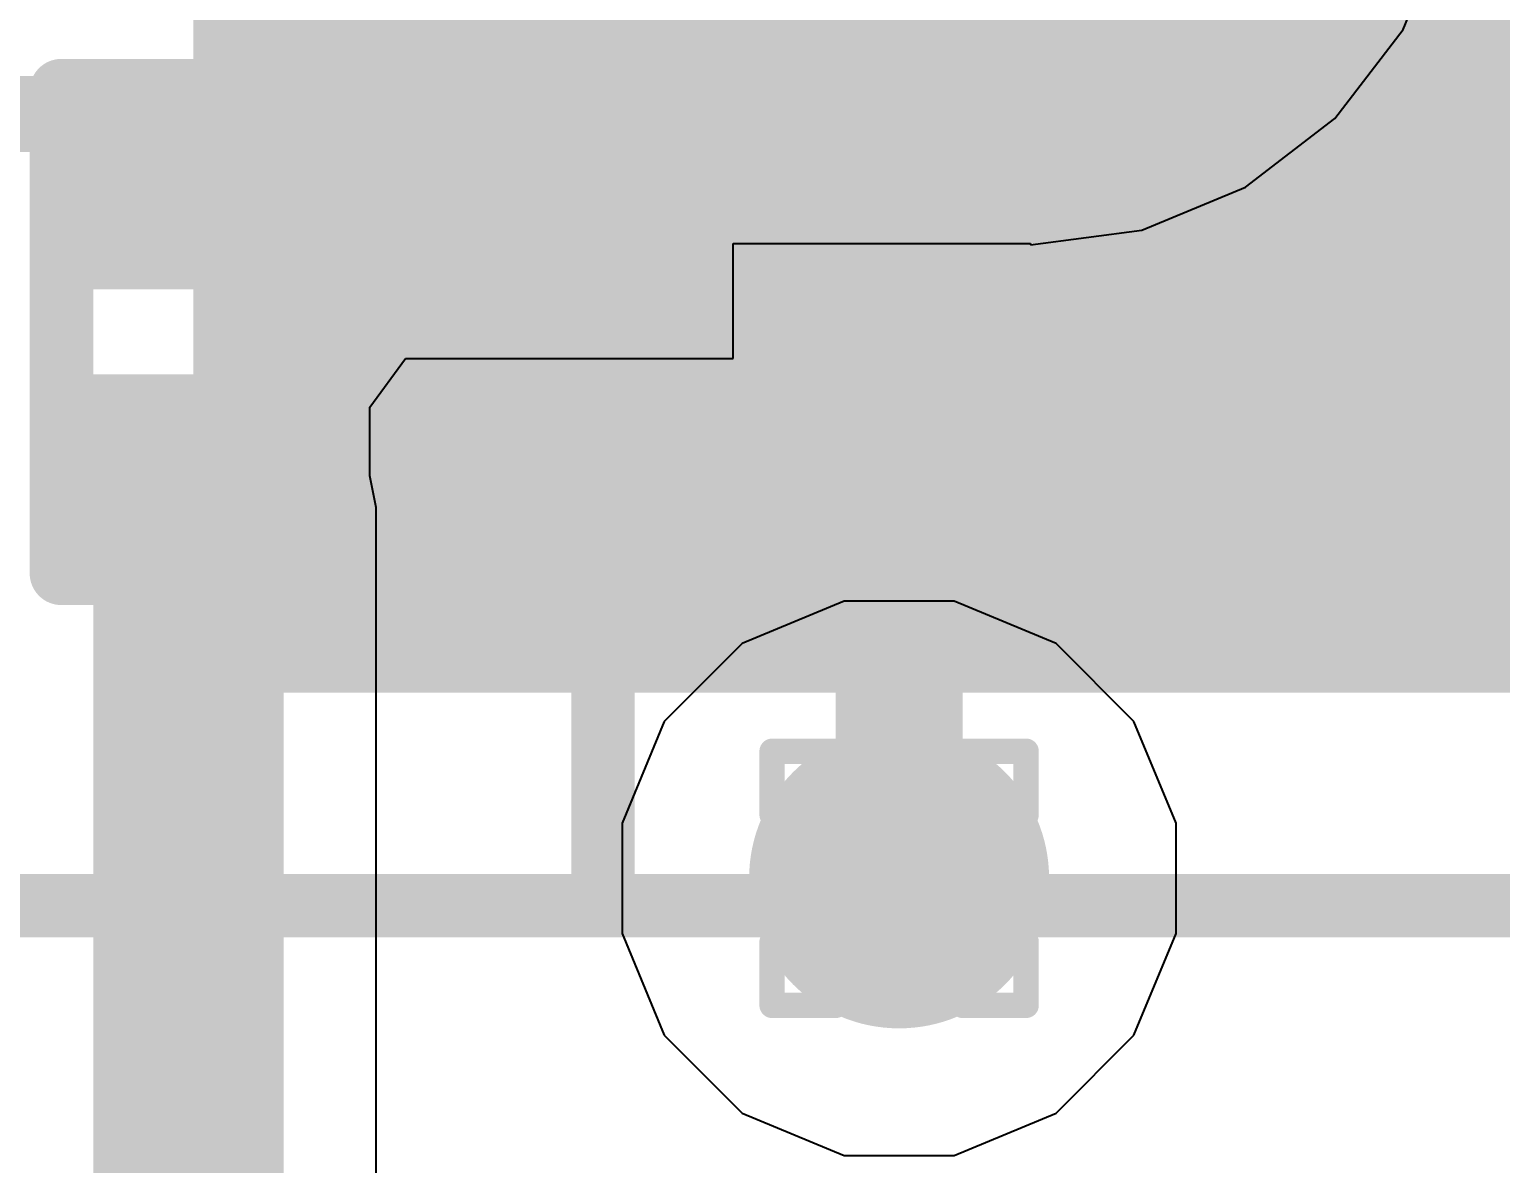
# Model space of a CAD drawing. Header units: inches. Extents: x -6 to 328, y -6 to 90.
# Drawn here: x 27.839 to 30.782, y 1.87 to 4.138 of the extents above; entities that cross this region are included whole.
import ezdxf

# ---------------------------------------------------------------- set-up
doc = ezdxf.new("R2010")
doc.units = ezdxf.units.IN
for name, color, linetype in [('Bottom Layer', 5, 'Continuous'), ('Bottom Paste', 16, 'Continuous'), ('Bottom Solder', 6, 'Continuous'), ('Drill Drawing', 1, 'Continuous'), ('GND', 76, 'Continuous'), ('PWR', 16, 'Continuous'), ('Top Layer', 1, 'Continuous'), ('Top Overlay', 2, 'Continuous'), ('Top Paste', 8, 'Continuous'), ('Top Solder', 216, 'Continuous'), ('Via Holes', 16, 'Continuous')]:
    doc.layers.add(name, color=color, linetype=linetype)
doc.styles.add('Arial', font='', dxfattribs={"height": 0.2})
doc.styles.get('Arial').set_extended_font_data('Arial')

# ---------------------------------------------------------------- blocks, each defined once
blk = doc.blocks.new('R___0201_18')
at = {"layer": 'Top Layer'}
for points in [[(-0.41, 0.185), (-0.14, 0.185), (-0.14, -0.185), (-0.41, -0.185)], [(0.14, 0.185), (0.41, 0.185), (0.41, -0.185), (0.14, -0.185)]]:
    blk.add_hatch(color=1, dxfattribs=at).paths.add_polyline_path(points)
at = {"layer": 'Top Paste'}
for points in [[(-0.41, 0.185), (-0.14, 0.185), (-0.14, -0.185), (-0.41, -0.185)], [(0.14, 0.185), (0.41, 0.185), (0.41, -0.185), (0.14, -0.185)]]:
    blk.add_hatch(color=8, dxfattribs=at).paths.add_polyline_path(points)
at = {"layer": 'Top Solder'}
for points in [[(-0.465, 0.24), (-0.085, 0.24), (-0.085, -0.24), (-0.465, -0.24)], [(0.085, 0.24), (0.465, 0.24), (0.465, -0.24), (0.085, -0.24)]]:
    blk.add_hatch(color=216, dxfattribs=at).paths.add_polyline_path(points)
at = {"layer": 'Top Overlay'}
for points in [[(-0.4826, 0.254, 0.127, 0.127, 0), (-0.4826, -0.254, 0.127, 0.127, 0)], [(-0.4826, 0.254, 0.127, 0.127, 0), (0.4826, 0.254, 0.127, 0.127, 0)], [(0.4826, 0.254, 0.127, 0.127, 0), (0.4826, -0.254, 0.127, 0.127, 0)], [(-0.4826, -0.254, 0.127, 0.127, 0), (0.4826, -0.254, 0.127, 0.127, 0)]]:
    blk.add_lwpolyline(points, format="xyseb", dxfattribs=at)
for points in [[(-0.5143, 0.254, 0.0635, 0.0635, 1), (-0.4508, 0.254, 0.0635, 0.0635, 1)], [(-0.5143, 0.254, 0.0635, 0.0635, 1), (-0.4508, 0.254, 0.0635, 0.0635, 1)], [(0.4508, 0.254, 0.0635, 0.0635, 1), (0.5143, 0.254, 0.0635, 0.0635, 1)], [(0.4508, 0.254, 0.0635, 0.0635, 1), (0.5143, 0.254, 0.0635, 0.0635, 1)], [(-0.5143, -0.254, 0.0635, 0.0635, 1), (-0.4508, -0.254, 0.0635, 0.0635, 1)], [(-0.5143, -0.254, 0.0635, 0.0635, 1), (-0.4508, -0.254, 0.0635, 0.0635, 1)], [(0.4508, -0.254, 0.0635, 0.0635, 1), (0.5143, -0.254, 0.0635, 0.0635, 1)], [(0.4508, -0.254, 0.0635, 0.0635, 1), (0.5143, -0.254, 0.0635, 0.0635, 1)]]:
    blk.add_lwpolyline(points, format="xyseb", close=True, dxfattribs=at)
blk = doc.blocks.new('M55_7013242R_B_49')
at = {"layer": 'Bottom Layer'}
blk.add_hatch(color=5, dxfattribs=at).paths.add_polyline_path([(12.62, -3.8), (11.42, -3.8), (11.42, -1.1), (12.62, -1.1)])
at = {"layer": 'Bottom Paste'}
blk.add_hatch(color=16, dxfattribs=at).paths.add_polyline_path([(12.62, -3.8), (11.42, -3.8), (11.42, -1.1), (12.62, -1.1)])
at = {"layer": 'Bottom Solder'}
blk.add_hatch(color=6, dxfattribs=at).paths.add_polyline_path([(12.7216, -3.9016), (11.3184, -3.9016), (11.3184, -0.9984), (12.7216, -0.9984)])
blk = doc.blocks.new('CAP_0201_67')
at = {"layer": 'Top Layer'}
for points in [[(-0.45, 0.15), (-0.15, 0.15), (-0.15, -0.15), (-0.45, -0.15)], [(0.15, 0.15), (0.45, 0.15), (0.45, -0.15), (0.15, -0.15)]]:
    blk.add_hatch(color=1, dxfattribs=at).paths.add_polyline_path(points)
at = {"layer": 'Top Paste'}
for points in [[(-0.45, 0.15), (-0.15, 0.15), (-0.15, -0.15), (-0.45, -0.15)], [(0.15, 0.15), (0.45, 0.15), (0.45, -0.15), (0.15, -0.15)]]:
    blk.add_hatch(color=8, dxfattribs=at).paths.add_polyline_path(points)
at = {"layer": 'Top Solder'}
for points in [[(-0.505, 0.205), (-0.095, 0.205), (-0.095, -0.205), (-0.505, -0.205)], [(0.095, 0.205), (0.505, 0.205), (0.505, -0.205), (0.095, -0.205)]]:
    blk.add_hatch(color=216, dxfattribs=at).paths.add_polyline_path(points)
at = {"layer": 'Top Overlay'}
for points in [[(-0.2032, 0.2286, 0.127, 0.127, 0), (-0.5334, 0.2286, 0.127, 0.127, 0)], [(-0.5334, -0.2286, 0.127, 0.127, 0), (-0.5334, 0.2286, 0.127, 0.127, 0)], [(0.5334, 0.2286, 0.127, 0.127, 0), (0.2032, 0.2286, 0.127, 0.127, 0)], [(0.5334, -0.2286, 0.127, 0.127, 0), (0.5334, 0.2286, 0.127, 0.127, 0)], [(-0.2032, -0.2286, 0.127, 0.127, 0), (-0.5334, -0.2286, 0.127, 0.127, 0)], [(0.5334, -0.2286, 0.127, 0.127, 0), (0.2032, -0.2286, 0.127, 0.127, 0)]]:
    blk.add_lwpolyline(points, format="xyseb", dxfattribs=at)
for points in [[(-0.5651, 0.2286, 0.0635, 0.0635, 1), (-0.5016, 0.2286, 0.0635, 0.0635, 1)], [(-0.5651, 0.2286, 0.0635, 0.0635, 1), (-0.5016, 0.2286, 0.0635, 0.0635, 1)], [(-0.2349, 0.2286, 0.0635, 0.0635, 1), (-0.1714, 0.2286, 0.0635, 0.0635, 1)], [(0.1714, 0.2286, 0.0635, 0.0635, 1), (0.2349, 0.2286, 0.0635, 0.0635, 1)], [(0.5016, 0.2286, 0.0635, 0.0635, 1), (0.5651, 0.2286, 0.0635, 0.0635, 1)], [(0.5016, 0.2286, 0.0635, 0.0635, 1), (0.5651, 0.2286, 0.0635, 0.0635, 1)], [(-0.5651, -0.2286, 0.0635, 0.0635, 1), (-0.5016, -0.2286, 0.0635, 0.0635, 1)], [(-0.5651, -0.2286, 0.0635, 0.0635, 1), (-0.5016, -0.2286, 0.0635, 0.0635, 1)], [(-0.2349, -0.2286, 0.0635, 0.0635, 1), (-0.1714, -0.2286, 0.0635, 0.0635, 1)], [(0.1714, -0.2286, 0.0635, 0.0635, 1), (0.2349, -0.2286, 0.0635, 0.0635, 1)], [(0.5016, -0.2286, 0.0635, 0.0635, 1), (0.5651, -0.2286, 0.0635, 0.0635, 1)], [(0.5016, -0.2286, 0.0635, 0.0635, 1), (0.5651, -0.2286, 0.0635, 0.0635, 1)]]:
    blk.add_lwpolyline(points, format="xyseb", close=True, dxfattribs=at)
blk = doc.blocks.new('CAP_0201_68')
at = {"layer": 'Top Layer'}
for points in [[(-0.45, 0.15), (-0.15, 0.15), (-0.15, -0.15), (-0.45, -0.15)], [(0.15, 0.15), (0.45, 0.15), (0.45, -0.15), (0.15, -0.15)]]:
    blk.add_hatch(color=1, dxfattribs=at).paths.add_polyline_path(points)
at = {"layer": 'Top Paste'}
for points in [[(-0.45, 0.15), (-0.15, 0.15), (-0.15, -0.15), (-0.45, -0.15)], [(0.15, 0.15), (0.45, 0.15), (0.45, -0.15), (0.15, -0.15)]]:
    blk.add_hatch(color=8, dxfattribs=at).paths.add_polyline_path(points)
at = {"layer": 'Top Solder'}
for points in [[(-0.505, 0.205), (-0.095, 0.205), (-0.095, -0.205), (-0.505, -0.205)], [(0.095, 0.205), (0.505, 0.205), (0.505, -0.205), (0.095, -0.205)]]:
    blk.add_hatch(color=216, dxfattribs=at).paths.add_polyline_path(points)
at = {"layer": 'Top Overlay'}
for points in [[(-0.5334, 0.2286, 0.127, 0.127, 0), (-0.2032, 0.2286, 0.127, 0.127, 0)], [(-0.5334, 0.2286, 0.127, 0.127, 0), (-0.5334, -0.2286, 0.127, 0.127, 0)], [(0.2032, 0.2286, 0.127, 0.127, 0), (0.5334, 0.2286, 0.127, 0.127, 0)], [(0.5334, 0.2286, 0.127, 0.127, 0), (0.5334, -0.2286, 0.127, 0.127, 0)], [(-0.5334, -0.2286, 0.127, 0.127, 0), (-0.2032, -0.2286, 0.127, 0.127, 0)], [(0.2032, -0.2286, 0.127, 0.127, 0), (0.5334, -0.2286, 0.127, 0.127, 0)]]:
    blk.add_lwpolyline(points, format="xyseb", dxfattribs=at)
for points in [[(-0.5651, 0.2286, 0.0635, 0.0635, 1), (-0.5016, 0.2286, 0.0635, 0.0635, 1)], [(-0.5651, 0.2286, 0.0635, 0.0635, 1), (-0.5016, 0.2286, 0.0635, 0.0635, 1)], [(-0.2349, 0.2286, 0.0635, 0.0635, 1), (-0.1714, 0.2286, 0.0635, 0.0635, 1)], [(0.1714, 0.2286, 0.0635, 0.0635, 1), (0.2349, 0.2286, 0.0635, 0.0635, 1)], [(0.5016, 0.2286, 0.0635, 0.0635, 1), (0.5651, 0.2286, 0.0635, 0.0635, 1)], [(0.5016, 0.2286, 0.0635, 0.0635, 1), (0.5651, 0.2286, 0.0635, 0.0635, 1)], [(-0.5651, -0.2286, 0.0635, 0.0635, 1), (-0.5016, -0.2286, 0.0635, 0.0635, 1)], [(-0.5651, -0.2286, 0.0635, 0.0635, 1), (-0.5016, -0.2286, 0.0635, 0.0635, 1)], [(-0.2349, -0.2286, 0.0635, 0.0635, 1), (-0.1714, -0.2286, 0.0635, 0.0635, 1)], [(0.1714, -0.2286, 0.0635, 0.0635, 1), (0.2349, -0.2286, 0.0635, 0.0635, 1)], [(0.5016, -0.2286, 0.0635, 0.0635, 1), (0.5651, -0.2286, 0.0635, 0.0635, 1)], [(0.5016, -0.2286, 0.0635, 0.0635, 1), (0.5651, -0.2286, 0.0635, 0.0635, 1)]]:
    blk.add_lwpolyline(points, format="xyseb", close=True, dxfattribs=at)

msp = doc.modelspace()

# ---------------------------------------------------------------- hatches: boundary and pattern name
at = {"layer": 'Bottom Layer'}
h = msp.add_hatch(color=5, dxfattribs=at)
edge = h.paths.add_edge_path()
edge.add_arc((29.5789, 2.4407), 0.3, 0, 360)
at = {"layer": 'GND'}
h = msp.add_hatch(color=76, dxfattribs=at)
edge = h.paths.add_edge_path()
edge.add_arc((29.5789, 2.4407), 0.3, 0, 360)
at = {"layer": 'PWR'}
h = msp.add_hatch(color=16, dxfattribs=at)
edge = h.paths.add_edge_path()
edge.add_arc((29.5789, 2.4407), 0.3, 0, 360)
at = {"layer": 'Top Layer'}
h = msp.add_hatch(color=1, dxfattribs=at)
edge = h.paths.add_edge_path()
edge.add_arc((29.5789, 2.4407), 0.3, 0, 360)
at = {"layer": 'Via Holes'}
h = msp.add_hatch(color=7, dxfattribs=at)
edge = h.paths.add_edge_path()
edge.add_arc((29.5789, 2.4407), 0.15, 0, 360)

# ---------------------------------------------------------------- linework, layer by layer
at = {"layer": 'Bottom Layer'}
for points in [[(29.5789, 3.4735, 0.254, 0.254, 0), (29.619, 3.5135, 0.254, 0.254, 0)], [(29.5789, 2.4407, 0.254, 0.254, 0), (29.5789, 3.4735, 0.254, 0.254, 0)]]:
    msp.add_lwpolyline(points, format="xyseb", dxfattribs=at)
for points in [[(29.5555, 3.5135, 0.127, 0.127, 1), (29.6825, 3.5135, 0.127, 0.127, 1)], [(29.5154, 3.4735, 0.127, 0.127, 1), (29.6424, 3.4735, 0.127, 0.127, 1)], [(29.5154, 3.4735, 0.127, 0.127, 1), (29.6424, 3.4735, 0.127, 0.127, 1)], [(29.5154, 2.4407, 0.127, 0.127, 1), (29.6424, 2.4407, 0.127, 0.127, 1)]]:
    msp.add_lwpolyline(points, format="xyseb", close=True, dxfattribs=at)
at = {"layer": 'Drill Drawing'}
for points in [[(29.3249, 2.5677, 0.0508, 0.0508, 0), (29.3249, 2.6947, 0.0508, 0.0508, 0)], [(29.3249, 2.6947, 0.0508, 0.0508, 0), (29.4519, 2.6947, 0.0508, 0.0508, 0)], [(29.4519, 2.6947, 0.0508, 0.0508, 0), (29.5789, 2.5677, 0.0508, 0.0508, 0)], [(29.5789, 2.5677, 0.0508, 0.0508, 0), (29.7059, 2.6947, 0.0508, 0.0508, 0)], [(29.7059, 2.6947, 0.0508, 0.0508, 0), (29.8329, 2.6947, 0.0508, 0.0508, 0)], [(29.8329, 2.5677, 0.0508, 0.0508, 0), (29.8329, 2.6947, 0.0508, 0.0508, 0)], [(29.3249, 2.5677, 0.0508, 0.0508, 0), (29.4519, 2.4407, 0.0508, 0.0508, 0)], [(29.7059, 2.4407, 0.0508, 0.0508, 0), (29.8329, 2.5677, 0.0508, 0.0508, 0)], [(29.3249, 2.3137, 0.0508, 0.0508, 0), (29.4519, 2.4407, 0.0508, 0.0508, 0)], [(29.7059, 2.4407, 0.0508, 0.0508, 0), (29.8329, 2.3137, 0.0508, 0.0508, 0)], [(29.3249, 2.1867, 0.0508, 0.0508, 0), (29.3249, 2.3137, 0.0508, 0.0508, 0)], [(29.4519, 2.1867, 0.0508, 0.0508, 0), (29.5789, 2.3137, 0.0508, 0.0508, 0)], [(29.5789, 2.3137, 0.0508, 0.0508, 0), (29.7059, 2.1867, 0.0508, 0.0508, 0)], [(29.8329, 2.1867, 0.0508, 0.0508, 0), (29.8329, 2.3137, 0.0508, 0.0508, 0)], [(29.3249, 2.1867, 0.0508, 0.0508, 0), (29.4519, 2.1867, 0.0508, 0.0508, 0)], [(29.7059, 2.1867, 0.0508, 0.0508, 0), (29.8329, 2.1867, 0.0508, 0.0508, 0)]]:
    msp.add_lwpolyline(points, format="xyseb", dxfattribs=at)
for points in [[(29.3122, 2.6947, 0.0254, 0.0254, 1), (29.3376, 2.6947, 0.0254, 0.0254, 1)], [(29.3122, 2.6947, 0.0254, 0.0254, 1), (29.3376, 2.6947, 0.0254, 0.0254, 1)], [(29.4392, 2.6947, 0.0254, 0.0254, 1), (29.4646, 2.6947, 0.0254, 0.0254, 1)], [(29.4392, 2.6947, 0.0254, 0.0254, 1), (29.4646, 2.6947, 0.0254, 0.0254, 1)], [(29.6932, 2.6947, 0.0254, 0.0254, 1), (29.7186, 2.6947, 0.0254, 0.0254, 1)], [(29.6932, 2.6947, 0.0254, 0.0254, 1), (29.7186, 2.6947, 0.0254, 0.0254, 1)], [(29.8202, 2.6947, 0.0254, 0.0254, 1), (29.8456, 2.6947, 0.0254, 0.0254, 1)], [(29.8202, 2.6947, 0.0254, 0.0254, 1), (29.8456, 2.6947, 0.0254, 0.0254, 1)], [(29.3122, 2.5677, 0.0254, 0.0254, 1), (29.3376, 2.5677, 0.0254, 0.0254, 1)], [(29.3122, 2.5677, 0.0254, 0.0254, 1), (29.3376, 2.5677, 0.0254, 0.0254, 1)], [(29.5662, 2.5677, 0.0254, 0.0254, 1), (29.5916, 2.5677, 0.0254, 0.0254, 1)], [(29.5662, 2.5677, 0.0254, 0.0254, 1), (29.5916, 2.5677, 0.0254, 0.0254, 1)], [(29.8202, 2.5677, 0.0254, 0.0254, 1), (29.8456, 2.5677, 0.0254, 0.0254, 1)], [(29.8202, 2.5677, 0.0254, 0.0254, 1), (29.8456, 2.5677, 0.0254, 0.0254, 1)], [(29.4392, 2.4407, 0.0254, 0.0254, 1), (29.4646, 2.4407, 0.0254, 0.0254, 1)], [(29.4392, 2.4407, 0.0254, 0.0254, 1), (29.4646, 2.4407, 0.0254, 0.0254, 1)], [(29.6932, 2.4407, 0.0254, 0.0254, 1), (29.7186, 2.4407, 0.0254, 0.0254, 1)], [(29.6932, 2.4407, 0.0254, 0.0254, 1), (29.7186, 2.4407, 0.0254, 0.0254, 1)], [(29.3122, 2.3137, 0.0254, 0.0254, 1), (29.3376, 2.3137, 0.0254, 0.0254, 1)], [(29.3122, 2.3137, 0.0254, 0.0254, 1), (29.3376, 2.3137, 0.0254, 0.0254, 1)], [(29.5662, 2.3137, 0.0254, 0.0254, 1), (29.5916, 2.3137, 0.0254, 0.0254, 1)], [(29.5662, 2.3137, 0.0254, 0.0254, 1), (29.5916, 2.3137, 0.0254, 0.0254, 1)], [(29.8202, 2.3137, 0.0254, 0.0254, 1), (29.8456, 2.3137, 0.0254, 0.0254, 1)], [(29.8202, 2.3137, 0.0254, 0.0254, 1), (29.8456, 2.3137, 0.0254, 0.0254, 1)], [(29.3122, 2.1867, 0.0254, 0.0254, 1), (29.3376, 2.1867, 0.0254, 0.0254, 1)], [(29.3122, 2.1867, 0.0254, 0.0254, 1), (29.3376, 2.1867, 0.0254, 0.0254, 1)], [(29.4392, 2.1867, 0.0254, 0.0254, 1), (29.4646, 2.1867, 0.0254, 0.0254, 1)], [(29.4392, 2.1867, 0.0254, 0.0254, 1), (29.4646, 2.1867, 0.0254, 0.0254, 1)], [(29.6932, 2.1867, 0.0254, 0.0254, 1), (29.7186, 2.1867, 0.0254, 0.0254, 1)], [(29.6932, 2.1867, 0.0254, 0.0254, 1), (29.7186, 2.1867, 0.0254, 0.0254, 1)], [(29.8202, 2.1867, 0.0254, 0.0254, 1), (29.8456, 2.1867, 0.0254, 0.0254, 1)], [(29.8202, 2.1867, 0.0254, 0.0254, 1), (29.8456, 2.1867, 0.0254, 0.0254, 1)]]:
    msp.add_lwpolyline(points, format="xyseb", close=True, dxfattribs=at)
at = {"layer": 'PWR'}
for p, q in [((29.4687, 2.9947), (29.2651, 2.9104)), ((29.6891, 2.9947), (29.4687, 2.9947)), ((29.8928, 2.9104), (29.6891, 2.9947)), ((29.2651, 2.9104), (29.1093, 2.7545)), ((30.0486, 2.7545), (29.8928, 2.9104)), ((29.1093, 2.7545), (29.0249, 2.5509)), ((30.1329, 2.5509), (30.0486, 2.7545)), ((29.0249, 2.5509), (29.0249, 2.3305)), ((30.1329, 2.3305), (30.1329, 2.5509)), ((29.0249, 2.3305), (29.1093, 2.1269)), ((30.0486, 2.1269), (30.1329, 2.3305)), ((29.1093, 2.1269), (29.2651, 1.9711)), ((29.8928, 1.9711), (30.0486, 2.1269)), ((29.2651, 1.9711), (29.4687, 1.8867)), ((29.6891, 1.8867), (29.8928, 1.9711)), ((29.4687, 1.8867), (29.6891, 1.8867))]:
    msp.add_line(p, q, dxfattribs=at)
at = {"layer": 'Top Layer'}
for p, q in [((30.587, 4.1379), (30.673, 4.3455)), ((30.4502, 3.9596), (30.587, 4.1379)), ((30.272, 3.8228), (30.4502, 3.9596)), ((30.0643, 3.7368), (30.272, 3.8228)), ((29.2472, 3.4802), (29.2472, 3.7099)), ((29.2472, 3.7099), (29.8415, 3.7099)), ((29.8415, 3.7075), (30.0643, 3.7368)), ((29.8415, 3.7099), (29.8415, 3.7075)), ((28.5202, 3.3828), (28.5916, 3.4802)), ((28.5916, 3.4802), (29.2472, 3.4802)), ((28.5202, 3.2457), (28.5202, 3.3828)), ((28.5329, 3.1818), (28.5202, 3.2457)), ((28.5329, 0.9272), (28.5329, 3.1818))]:
    msp.add_line(p, q, dxfattribs=at)
for points in [[(30.441, 4.5683, 0.1524, 0.1524, -0.414214), (29.8415, 3.9688, 0.1524, 0.1524, 0)], [(27.7, 3.9688, 0.1524, 0.1524, 0), (27.9593, 3.9688, 0.1524, 0.1524, 0)], [(27.9593, 3.9688, 0.1524, 0.1524, 0), (28.0486, 3.8796, 0.1524, 0.1524, 0)], [(28.2662, 3.8796, 0.1524, 0.1524, 0), (28.3555, 3.9688, 0.1524, 0.1524, 0)], [(28.3555, 3.9688, 0.1524, 0.1524, 0), (28.7586, 3.9688, 0.1524, 0.1524, 0)], [(28.7586, 3.9688, 0.1524, 0.1524, 0), (28.9194, 3.808, 0.1524, 0.1524, 0)], [(28.9194, 3.808, 0.1524, 0.1524, 0), (29.0802, 3.9688, 0.1524, 0.1524, 0)], [(29.0802, 3.9688, 0.1524, 0.1524, 0), (29.8415, 3.9688, 0.1524, 0.1524, 0)], [(28.0486, 3.8668, 0.1524, 0.1524, 0), (28.0486, 3.8796, 0.1524, 0.1524, 0)], [(28.2662, 3.8668, 0.1524, 0.1524, 0), (28.2662, 3.8796, 0.1524, 0.1524, 0)], [(28.0486, 3.8668, 0.1524, 0.1524, 0), (28.1074, 3.808, 0.1524, 0.1524, 0)], [(28.2074, 3.808, 0.1524, 0.1524, 0), (28.2662, 3.8668, 0.1524, 0.1524, 0)], [(28.1074, 3.808, 0.1524, 0.1524, 0), (28.1574, 3.808, 0.1524, 0.1524, 0)], [(28.1574, 3.808, 0.1524, 0.1524, 0), (28.2074, 3.808, 0.1524, 0.1524, 0)], [(28.1574, 0.9272, 0.381, 0.381, 0), (28.1574, 3.1818, 0.381, 0.381, 0)], [(28.9194, 3.208, 0.254, 0.254, 0), (29.3781, 3.208, 0.254, 0.254, 0)], [(29.3781, 3.208, 0.254, 0.254, 0), (29.5789, 3.0072, 0.254, 0.254, 0)], [(29.5789, 2.4407, 0.254, 0.254, 0), (29.5789, 3.0072, 0.254, 0.254, 0)]]:
    msp.add_lwpolyline(points, format="xyseb", dxfattribs=at)
for points in [[(27.9212, 3.9688, 0.0762, 0.0762, 1), (27.9974, 3.9688, 0.0762, 0.0762, 1)], [(27.9212, 3.9688, 0.0762, 0.0762, 1), (27.9974, 3.9688, 0.0762, 0.0762, 1)], [(28.3174, 3.9688, 0.0762, 0.0762, 1), (28.3936, 3.9688, 0.0762, 0.0762, 1)], [(28.3174, 3.9688, 0.0762, 0.0762, 1), (28.3936, 3.9688, 0.0762, 0.0762, 1)], [(28.7205, 3.9688, 0.0762, 0.0762, 1), (28.7967, 3.9688, 0.0762, 0.0762, 1)], [(28.7205, 3.9688, 0.0762, 0.0762, 1), (28.7967, 3.9688, 0.0762, 0.0762, 1)], [(29.0421, 3.9688, 0.0762, 0.0762, 1), (29.1183, 3.9688, 0.0762, 0.0762, 1)], [(29.0421, 3.9688, 0.0762, 0.0762, 1), (29.1183, 3.9688, 0.0762, 0.0762, 1)], [(29.8034, 3.9688, 0.0762, 0.0762, 1), (29.8796, 3.9688, 0.0762, 0.0762, 1)], [(29.8034, 3.9688, 0.0762, 0.0762, 1), (29.8796, 3.9688, 0.0762, 0.0762, 1)], [(28.0105, 3.8796, 0.0762, 0.0762, 1), (28.0867, 3.8796, 0.0762, 0.0762, 1)], [(28.0105, 3.8796, 0.0762, 0.0762, 1), (28.0867, 3.8796, 0.0762, 0.0762, 1)], [(28.2281, 3.8796, 0.0762, 0.0762, 1), (28.3043, 3.8796, 0.0762, 0.0762, 1)], [(28.2281, 3.8796, 0.0762, 0.0762, 1), (28.3043, 3.8796, 0.0762, 0.0762, 1)], [(28.0105, 3.8668, 0.0762, 0.0762, 1), (28.0867, 3.8668, 0.0762, 0.0762, 1)], [(28.0105, 3.8668, 0.0762, 0.0762, 1), (28.0867, 3.8668, 0.0762, 0.0762, 1)], [(28.2281, 3.8668, 0.0762, 0.0762, 1), (28.3043, 3.8668, 0.0762, 0.0762, 1)], [(28.2281, 3.8668, 0.0762, 0.0762, 1), (28.3043, 3.8668, 0.0762, 0.0762, 1)], [(28.0693, 3.808, 0.0762, 0.0762, 1), (28.1455, 3.808, 0.0762, 0.0762, 1)], [(28.0693, 3.808, 0.0762, 0.0762, 1), (28.1455, 3.808, 0.0762, 0.0762, 1)], [(28.1193, 3.808, 0.0762, 0.0762, 1), (28.1955, 3.808, 0.0762, 0.0762, 1)], [(28.1193, 3.808, 0.0762, 0.0762, 1), (28.1955, 3.808, 0.0762, 0.0762, 1)], [(28.1693, 3.808, 0.0762, 0.0762, 1), (28.2455, 3.808, 0.0762, 0.0762, 1)], [(28.1693, 3.808, 0.0762, 0.0762, 1), (28.2455, 3.808, 0.0762, 0.0762, 1)], [(28.8813, 3.808, 0.0762, 0.0762, 1), (28.9575, 3.808, 0.0762, 0.0762, 1)], [(28.8813, 3.808, 0.0762, 0.0762, 1), (28.9575, 3.808, 0.0762, 0.0762, 1)], [(28.0621, 3.1818, 0.1905, 0.1905, 1), (28.2526, 3.1818, 0.1905, 0.1905, 1)], [(28.8559, 3.208, 0.127, 0.127, 1), (28.9829, 3.208, 0.127, 0.127, 1)], [(29.3146, 3.208, 0.127, 0.127, 1), (29.4416, 3.208, 0.127, 0.127, 1)], [(29.3146, 3.208, 0.127, 0.127, 1), (29.4416, 3.208, 0.127, 0.127, 1)], [(29.5154, 3.0072, 0.127, 0.127, 1), (29.6424, 3.0072, 0.127, 0.127, 1)], [(29.5154, 3.0072, 0.127, 0.127, 1), (29.6424, 3.0072, 0.127, 0.127, 1)], [(29.5154, 2.4407, 0.127, 0.127, 1), (29.6424, 2.4407, 0.127, 0.127, 1)]]:
    msp.add_lwpolyline(points, format="xyseb", close=True, dxfattribs=at)
at = {"layer": 'Top Overlay'}
for points in [[(28.9868, 2.9711, 0.127, 0.127, 0), (28.9908, 2.9751, 0.127, 0.127, 0)], [(28.9868, 2.386, 0.127, 0.127, 0), (28.9868, 2.9711, 0.127, 0.127, 0)], [(27.6494, 2.386, 0.127, 0.127, 0), (28.9868, 2.386, 0.127, 0.127, 0)], [(28.9868, 2.386, 0.127, 0.127, 0), (33.045, 2.386, 0.127, 0.127, 0)]]:
    msp.add_lwpolyline(points, format="xyseb", dxfattribs=at)
for points in [[(28.9551, 2.9711, 0.0635, 0.0635, 1), (29.0186, 2.9711, 0.0635, 0.0635, 1)], [(28.9551, 2.9711, 0.0635, 0.0635, 1), (29.0186, 2.9711, 0.0635, 0.0635, 1)], [(28.959, 2.9751, 0.0635, 0.0635, 1), (29.0225, 2.9751, 0.0635, 0.0635, 1)], [(28.9551, 2.386, 0.0635, 0.0635, 1), (29.0186, 2.386, 0.0635, 0.0635, 1)], [(28.9551, 2.386, 0.0635, 0.0635, 1), (29.0186, 2.386, 0.0635, 0.0635, 1)], [(28.9551, 2.386, 0.0635, 0.0635, 1), (29.0186, 2.386, 0.0635, 0.0635, 1)]]:
    msp.add_lwpolyline(points, format="xyseb", close=True, dxfattribs=at)

# ---------------------------------------------------------------- block references
for name, p, rotation in [('M55_7013242R_B_49', (32.069, 15.5335), 270), ('CAP_0201_68', (28.9194, 4.709), 90), ('CAP_0201_67', (28.9194, 3.508), 270), ('R___0201_18', (28.1574, 3.533), 90)]:
    msp.add_blockref(name, p, dxfattribs=dict(rotation=rotation))

# ---------------------------------------------------------------- texts
at = {"layer": 'Top Overlay', "style": 'Arial'}
msp.add_text('C31', height=0.6858, rotation=90, dxfattribs=at).set_placement((30.583, 2.822))

doc.saveas('drawing.dxf')
